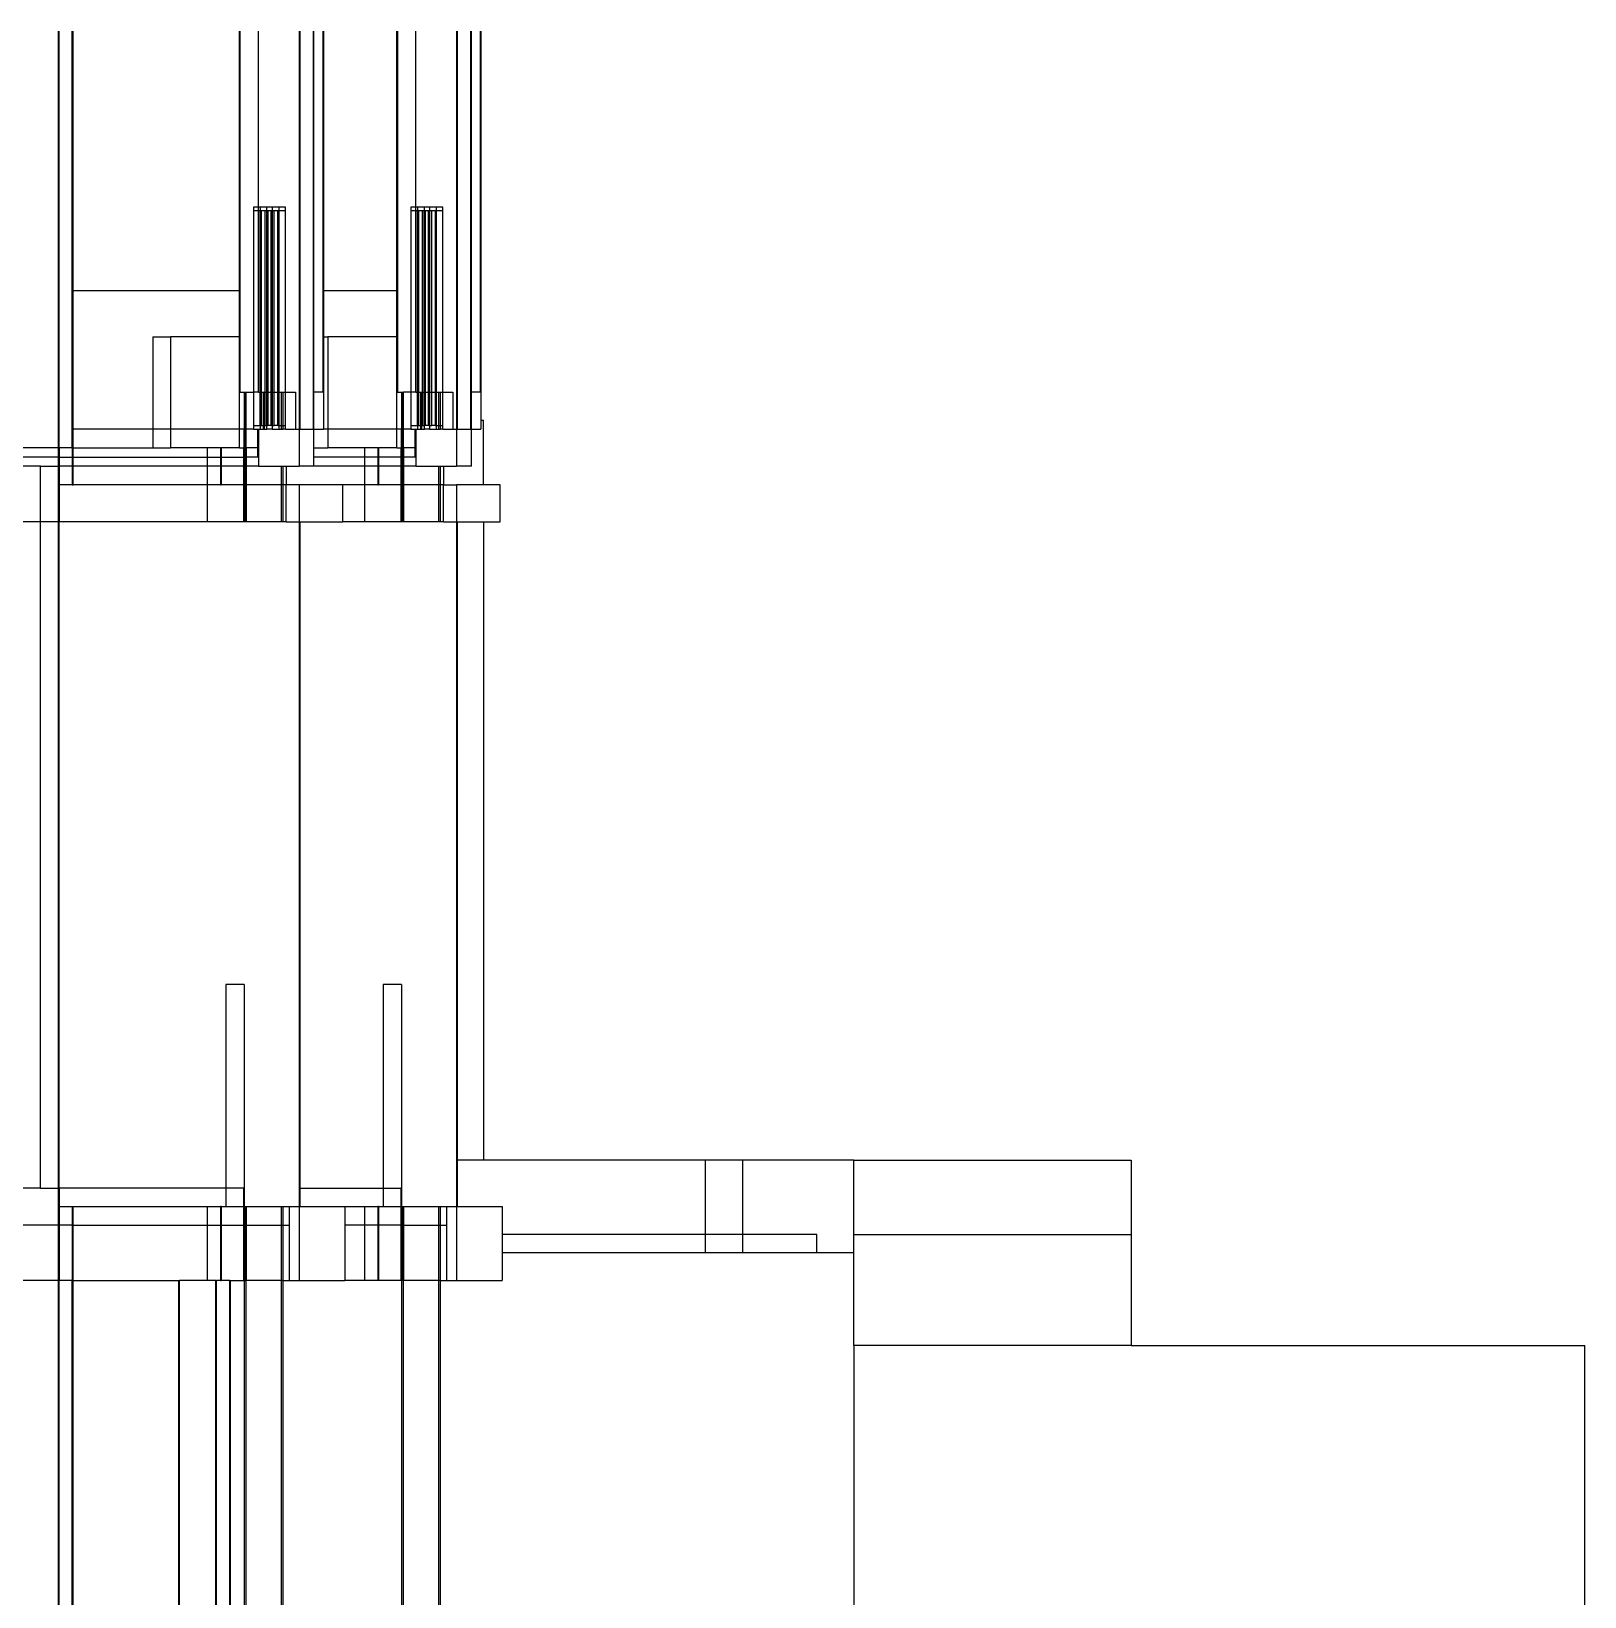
# Model space of a CAD drawing. Extents: x -20.4 to 13.4, y -9.4 to 9.8.
# Drawn here: x 0.1 to 8.49, y 1.37 to 9.83 of the extents above; entities that cross this region are included whole.
import ezdxf

# ---------------------------------------------------------------- set-up
doc = ezdxf.new("R2010")
doc.units = 0
doc.layers.get('0').update_dxf_attribs({"linetype": 'CONTINUOUS'})

msp = doc.modelspace()

# ---------------------------------------------------------------- linework, layer by layer
for p, q in [((0.2431, 7.575), (0.2431, 9.8256)), ((0.2473, 7.575), (0.2473, 9.8256)), ((0.3178, 7.575), (0.3178, 9.8256)), ((0.322, 8.425), (0.322, 9.8256)), ((1.2218, 8.425), (1.2218, 9.8256)), ((1.2239, 9.8256), (1.2239, 8.425)), ((1.3238, 8.875), (1.3238, 9.8256)), ((1.5428, 9.8256), (1.5428, 7.675)), ((1.547, 9.8256), (1.547, 7.675)), ((1.6196, 9.8256), (1.6196, 7.675)), ((1.6238, 7.875), (1.6238, 9.8256)), ((1.6711, 9.8256), (1.6711, 7.875)), ((1.6753, 9.8256), (1.6753, 8.425)), ((2.0722, 8.425), (2.0722, 9.8256)), ((2.0743, 9.8256), (2.0743, 8.425)), ((2.1743, 8.875), (2.1743, 9.8256)), ((2.3933, 9.8256), (2.3933, 7.675)), ((2.3974, 9.8256), (2.3974, 7.675)), ((2.47, 9.8256), (2.47, 7.675)), ((2.4742, 7.875), (2.4742, 9.8256)), ((2.5216, 9.8256), (2.5216, 7.875)), ((2.5257, 9.8256), (2.5257, 7.725)), ((1.3238, 8.875), (1.297, 8.875)), ((1.297, 8.875), (1.297, 7.875)), ((1.2975, 8.855), (1.2975, 7.875)), ((1.3238, 8.855), (1.2975, 8.855)), ((1.3334, 8.875), (1.3238, 8.875)), ((1.3238, 8.855), (1.3238, 8.875)), ((1.3238, 7.875), (1.3238, 8.855)), ((1.3329, 8.855), (1.3238, 8.855)), ((1.3329, 7.875), (1.3329, 8.855)), ((1.3334, 8.855), (1.3329, 8.855)), ((1.3697, 8.875), (1.3334, 8.875)), ((1.3334, 8.875), (1.3334, 8.855)), ((1.3338, 8.855), (1.3334, 8.855)), ((1.3334, 8.855), (1.3334, 7.875)), ((1.3338, 8.855), (1.3338, 7.875)), ((1.3375, 8.855), (1.3338, 8.855)), ((1.3575, 8.855), (1.3375, 8.855)), ((1.3375, 8.855), (1.3375, 7.875)), ((1.3575, 8.855), (1.3575, 7.875)), ((1.3693, 8.855), (1.3575, 8.855)), ((1.3693, 7.875), (1.3693, 8.855)), ((1.3697, 8.855), (1.3693, 8.855)), ((1.397, 8.875), (1.3697, 8.875)), ((1.3697, 8.855), (1.3697, 8.875)), ((1.3729, 8.855), (1.3697, 8.855)), ((1.3697, 7.875), (1.3697, 8.855)), ((1.3729, 7.875), (1.3729, 8.855)), ((1.3738, 8.855), (1.3729, 8.855)), ((1.3738, 8.855), (1.3738, 7.875)), ((1.3929, 8.855), (1.3738, 8.855)), ((1.3929, 7.875), (1.3929, 8.855)), ((1.3938, 8.855), (1.3929, 8.855)), ((1.3938, 8.855), (1.3938, 7.875)), ((1.397, 8.855), (1.3938, 8.855)), ((1.4333, 8.875), (1.397, 8.875)), ((1.397, 8.875), (1.397, 8.855)), ((1.3974, 8.855), (1.397, 8.855)), ((1.397, 8.855), (1.397, 7.875)), ((1.3974, 8.855), (1.3974, 7.875)), ((1.4093, 8.855), (1.3974, 8.855)), ((1.4293, 8.855), (1.4093, 8.855)), ((1.4093, 7.875), (1.4093, 8.855)), ((1.4329, 8.855), (1.4293, 8.855)), ((1.4293, 7.875), (1.4293, 8.855)), ((1.4329, 7.875), (1.4329, 8.855)), ((1.4333, 8.855), (1.4329, 8.855)), ((1.4697, 8.875), (1.4333, 8.875)), ((1.4333, 8.875), (1.4333, 8.855)), ((1.4338, 8.855), (1.4333, 8.855)), ((1.4333, 8.855), (1.4333, 7.875)), ((1.4692, 8.855), (1.4338, 8.855)), ((1.4338, 8.855), (1.4338, 7.875)), ((1.4692, 7.875), (1.4692, 8.855)), ((1.4697, 7.875), (1.4697, 8.875)), ((2.1743, 8.875), (2.1475, 8.875)), ((2.1475, 8.875), (2.1475, 7.875)), ((2.1479, 8.855), (2.1479, 7.875)), ((2.1743, 8.855), (2.1479, 8.855)), ((2.1838, 8.875), (2.1743, 8.875)), ((2.1743, 8.855), (2.1743, 8.875)), ((2.1743, 7.875), (2.1743, 8.855)), ((2.1834, 8.855), (2.1743, 8.855)), ((2.1834, 7.875), (2.1834, 8.855)), ((2.1838, 8.855), (2.1834, 8.855)), ((2.2201, 8.875), (2.1838, 8.875)), ((2.1838, 8.875), (2.1838, 8.855)), ((2.1842, 8.855), (2.1838, 8.855)), ((2.1838, 8.855), (2.1838, 7.875)), ((2.1879, 8.855), (2.1842, 8.855)), ((2.1842, 8.855), (2.1842, 7.875)), ((2.2079, 8.855), (2.1879, 8.855)), ((2.1879, 8.855), (2.1879, 7.875)), ((2.2079, 8.855), (2.2079, 7.875)), ((2.2197, 8.855), (2.2079, 8.855)), ((2.2197, 7.875), (2.2197, 8.855)), ((2.2201, 8.855), (2.2197, 8.855)), ((2.2474, 8.875), (2.2201, 8.875)), ((2.2201, 8.855), (2.2201, 8.875)), ((2.2234, 8.855), (2.2201, 8.855)), ((2.2201, 7.875), (2.2201, 8.855)), ((2.2234, 7.875), (2.2234, 8.855)), ((2.2242, 8.855), (2.2234, 8.855)), ((2.2242, 8.855), (2.2242, 7.875)), ((2.2434, 8.855), (2.2242, 8.855)), ((2.2434, 7.875), (2.2434, 8.855)), ((2.2442, 8.855), (2.2434, 8.855)), ((2.2442, 8.855), (2.2442, 7.875)), ((2.2474, 8.855), (2.2442, 8.855)), ((2.2838, 8.875), (2.2474, 8.875)), ((2.2474, 8.875), (2.2474, 8.855)), ((2.2479, 8.855), (2.2474, 8.855)), ((2.2474, 8.855), (2.2474, 7.875)), ((2.2479, 8.855), (2.2479, 7.875)), ((2.2597, 8.855), (2.2479, 8.855)), ((2.2797, 8.855), (2.2597, 8.855)), ((2.2597, 7.875), (2.2597, 8.855)), ((2.2833, 8.855), (2.2797, 8.855)), ((2.2797, 7.875), (2.2797, 8.855)), ((2.2833, 7.875), (2.2833, 8.855)), ((2.2838, 8.855), (2.2833, 8.855)), ((2.3201, 8.875), (2.2838, 8.875)), ((2.2838, 8.875), (2.2838, 8.855)), ((2.2842, 8.855), (2.2838, 8.855)), ((2.2838, 8.855), (2.2838, 7.875)), ((2.3197, 8.855), (2.2842, 8.855)), ((2.2842, 8.855), (2.2842, 7.875)), ((2.3197, 7.875), (2.3197, 8.855)), ((2.3201, 7.875), (2.3201, 8.875)), ((0.322, 8.425), (1.2218, 8.425)), ((0.322, 7.675), (0.322, 8.425)), ((1.2218, 8.425), (1.2239, 8.425)), ((1.2218, 8.175), (1.2218, 8.425)), ((1.2239, 8.425), (1.2239, 8.175)), ((1.6753, 8.425), (2.0722, 8.425)), ((1.6753, 8.425), (1.6753, 8.175)), ((2.0722, 8.425), (2.0743, 8.425)), ((2.0722, 8.175), (2.0722, 8.425)), ((2.0743, 8.425), (2.0743, 8.175)), ((0.753, 8.175), (0.8485, 8.175)), ((0.753, 8.175), (0.753, 7.675)), ((0.8485, 8.175), (0.8485, 7.675)), ((1.2218, 8.175), (0.8485, 8.175)), ((1.2239, 8.175), (1.2218, 8.175)), ((1.2218, 7.675), (1.2218, 8.175)), ((1.2239, 8.175), (1.2239, 7.875)), ((1.6753, 8.175), (1.6989, 8.175)), ((1.6753, 8.175), (1.6753, 7.675)), ((1.6989, 8.175), (1.6989, 7.675)), ((2.0722, 8.175), (1.6989, 8.175)), ((2.0743, 8.175), (2.0722, 8.175)), ((2.0722, 7.675), (2.0722, 8.175)), ((2.0743, 8.175), (2.0743, 7.875)), ((1.2239, 7.875), (1.2484, 7.875)), ((1.2484, 7.875), (1.2529, 7.875)), ((1.2484, 7.675), (1.2484, 7.875)), ((1.2529, 7.875), (1.2529, 7.675)), ((1.2529, 7.875), (1.2567, 7.875)), ((1.2567, 7.875), (1.297, 7.875)), ((1.2567, 7.675), (1.2567, 7.875)), ((1.297, 7.875), (1.297, 7.675)), ((1.297, 7.875), (1.2975, 7.875)), ((1.2975, 7.875), (1.2975, 7.695)), ((1.3238, 7.875), (1.2975, 7.875)), ((1.3238, 7.875), (1.3329, 7.875)), ((1.3329, 7.695), (1.3329, 7.875)), ((1.3329, 7.875), (1.3334, 7.875)), ((1.3334, 7.875), (1.3334, 7.695)), ((1.3334, 7.875), (1.3338, 7.875)), ((1.3338, 7.875), (1.3338, 7.695)), ((1.3338, 7.875), (1.3375, 7.875)), ((1.3375, 7.875), (1.3375, 7.695)), ((1.3375, 7.875), (1.3484, 7.875)), ((1.3484, 7.875), (1.3484, 7.695)), ((1.3484, 7.875), (1.3567, 7.875)), ((1.3567, 7.695), (1.3567, 7.875)), ((1.3567, 7.875), (1.3575, 7.875)), ((1.3575, 7.875), (1.3575, 7.695)), ((1.3575, 7.875), (1.3693, 7.875)), ((1.3693, 7.695), (1.3693, 7.875)), ((1.3693, 7.875), (1.3697, 7.875)), ((1.3697, 7.695), (1.3697, 7.875)), ((1.3697, 7.875), (1.3729, 7.875)), ((1.3729, 7.695), (1.3729, 7.875)), ((1.3729, 7.875), (1.3738, 7.875)), ((1.3738, 7.875), (1.3738, 7.695)), ((1.3738, 7.875), (1.3929, 7.875)), ((1.3929, 7.695), (1.3929, 7.875)), ((1.3929, 7.875), (1.3938, 7.875)), ((1.3938, 7.875), (1.3938, 7.695)), ((1.3938, 7.875), (1.397, 7.875)), ((1.397, 7.875), (1.397, 7.695)), ((1.397, 7.875), (1.3974, 7.875)), ((1.3974, 7.875), (1.3974, 7.695)), ((1.3974, 7.875), (1.4093, 7.875)), ((1.4093, 7.695), (1.4093, 7.875)), ((1.4093, 7.875), (1.4293, 7.875)), ((1.4293, 7.695), (1.4293, 7.875)), ((1.4293, 7.875), (1.4329, 7.875)), ((1.4329, 7.695), (1.4329, 7.875)), ((1.4329, 7.875), (1.4333, 7.875)), ((1.4333, 7.875), (1.4333, 7.695)), ((1.4333, 7.875), (1.4338, 7.875)), ((1.4338, 7.875), (1.4338, 7.695)), ((1.4338, 7.875), (1.4484, 7.875)), ((1.4484, 7.695), (1.4484, 7.875)), ((1.4484, 7.875), (1.4567, 7.875)), ((1.4567, 7.695), (1.4567, 7.875)), ((1.4567, 7.875), (1.4692, 7.875)), ((1.4692, 7.695), (1.4692, 7.875)), ((1.4692, 7.875), (1.4697, 7.875)), ((1.4697, 7.675), (1.4697, 7.875)), ((1.4697, 7.875), (1.5238, 7.875)), ((1.5238, 7.875), (1.5238, 7.675)), ((1.6711, 7.875), (1.6238, 7.875)), ((1.6238, 7.675), (1.6238, 7.875)), ((2.0743, 7.875), (2.0988, 7.875)), ((2.0988, 7.875), (2.1033, 7.875)), ((2.0988, 7.675), (2.0988, 7.875)), ((2.1033, 7.875), (2.1033, 7.675)), ((2.1033, 7.875), (2.1071, 7.875)), ((2.1475, 7.875), (2.1071, 7.875)), ((2.1071, 7.675), (2.1071, 7.875)), ((2.1475, 7.875), (2.1475, 7.675)), ((2.1479, 7.875), (2.1475, 7.875)), ((2.1479, 7.875), (2.1479, 7.695)), ((2.1743, 7.875), (2.1479, 7.875)), ((2.1743, 7.875), (2.1834, 7.875)), ((2.1834, 7.695), (2.1834, 7.875)), ((2.1834, 7.875), (2.1838, 7.875)), ((2.1838, 7.875), (2.1838, 7.695)), ((2.1838, 7.875), (2.1842, 7.875)), ((2.1842, 7.875), (2.1842, 7.695)), ((2.1842, 7.875), (2.1879, 7.875)), ((2.1879, 7.875), (2.1879, 7.695)), ((2.1879, 7.875), (2.1988, 7.875)), ((2.1988, 7.875), (2.1988, 7.695)), ((2.1988, 7.875), (2.2071, 7.875)), ((2.2071, 7.695), (2.2071, 7.875)), ((2.2071, 7.875), (2.2079, 7.875)), ((2.2079, 7.875), (2.2079, 7.695)), ((2.2079, 7.875), (2.2197, 7.875)), ((2.2197, 7.695), (2.2197, 7.875)), ((2.2197, 7.875), (2.2201, 7.875)), ((2.2201, 7.695), (2.2201, 7.875)), ((2.2201, 7.875), (2.2234, 7.875)), ((2.2234, 7.695), (2.2234, 7.875)), ((2.2234, 7.875), (2.2242, 7.875)), ((2.2242, 7.875), (2.2242, 7.695)), ((2.2242, 7.875), (2.2434, 7.875)), ((2.2434, 7.695), (2.2434, 7.875)), ((2.2434, 7.875), (2.2442, 7.875)), ((2.2442, 7.875), (2.2442, 7.695)), ((2.2442, 7.875), (2.2474, 7.875)), ((2.2474, 7.875), (2.2474, 7.695)), ((2.2474, 7.875), (2.2479, 7.875)), ((2.2479, 7.875), (2.2479, 7.695)), ((2.2479, 7.875), (2.2597, 7.875)), ((2.2597, 7.695), (2.2597, 7.875)), ((2.2597, 7.875), (2.2797, 7.875)), ((2.2797, 7.695), (2.2797, 7.875)), ((2.2797, 7.875), (2.2833, 7.875)), ((2.2833, 7.695), (2.2833, 7.875)), ((2.2833, 7.875), (2.2838, 7.875)), ((2.2838, 7.875), (2.2838, 7.695)), ((2.2838, 7.875), (2.2842, 7.875)), ((2.2842, 7.875), (2.2842, 7.695)), ((2.2842, 7.875), (2.2988, 7.875)), ((2.2988, 7.695), (2.2988, 7.875)), ((2.2988, 7.875), (2.3071, 7.875)), ((2.3071, 7.695), (2.3071, 7.875)), ((2.3071, 7.875), (2.3197, 7.875)), ((2.3197, 7.695), (2.3197, 7.875)), ((2.3197, 7.875), (2.3201, 7.875)), ((2.3201, 7.675), (2.3201, 7.875)), ((2.3201, 7.875), (2.3742, 7.875)), ((2.3742, 7.875), (2.3742, 7.675)), ((2.5216, 7.875), (2.4742, 7.875)), ((2.4742, 7.675), (2.4742, 7.875)), ((2.5257, 7.725), (2.5402, 7.725)), ((2.5257, 7.725), (2.5257, 7.675)), ((2.5402, 7.375), (2.5402, 7.725)), ((0.753, 7.675), (0.322, 7.675)), ((0.322, 7.575), (0.322, 7.675)), ((0.753, 7.675), (0.753, 7.575)), ((0.8485, 7.675), (0.753, 7.675)), ((0.8485, 7.675), (0.8485, 7.575)), ((1.2218, 7.675), (0.8485, 7.675)), ((1.2218, 7.575), (1.2218, 7.675)), ((1.2471, 7.675), (1.2218, 7.675)), ((1.2471, 7.675), (1.2484, 7.675)), ((1.2471, 7.575), (1.2471, 7.675)), ((1.2484, 7.675), (1.2529, 7.675)), ((1.2484, 7.575), (1.2484, 7.675)), ((1.2529, 7.675), (1.2529, 7.575)), ((1.2529, 7.675), (1.2567, 7.675)), ((1.297, 7.675), (1.2567, 7.675)), ((1.2567, 7.575), (1.2567, 7.675)), ((1.297, 7.675), (1.3197, 7.675)), ((1.2975, 7.695), (1.3329, 7.695)), ((1.3197, 7.575), (1.3197, 7.675)), ((1.3197, 7.675), (1.3238, 7.675)), ((1.3238, 7.675), (1.3238, 7.575)), ((1.3238, 7.675), (1.3334, 7.675)), ((1.3334, 7.695), (1.3329, 7.695)), ((1.3334, 7.695), (1.3334, 7.675)), ((1.3338, 7.695), (1.3334, 7.695)), ((1.3334, 7.675), (1.3484, 7.675)), ((1.3338, 7.695), (1.3375, 7.695)), ((1.3375, 7.695), (1.3484, 7.695)), ((1.3484, 7.695), (1.3484, 7.675)), ((1.3484, 7.695), (1.3567, 7.695)), ((1.3484, 7.675), (1.3567, 7.675)), ((1.3567, 7.675), (1.3567, 7.695)), ((1.3575, 7.695), (1.3567, 7.695)), ((1.3567, 7.675), (1.3697, 7.675)), ((1.3575, 7.695), (1.3693, 7.695)), ((1.3693, 7.695), (1.3697, 7.695)), ((1.3697, 7.675), (1.3697, 7.695)), ((1.3697, 7.695), (1.3729, 7.695)), ((1.397, 7.675), (1.3697, 7.675)), ((1.3738, 7.695), (1.3729, 7.695)), ((1.3929, 7.695), (1.3738, 7.695)), ((1.3938, 7.695), (1.3929, 7.695)), ((1.3938, 7.695), (1.397, 7.695)), ((1.397, 7.695), (1.397, 7.675)), ((1.397, 7.695), (1.3974, 7.695)), ((1.397, 7.675), (1.4333, 7.675)), ((1.3974, 7.695), (1.4093, 7.695)), ((1.4293, 7.695), (1.4093, 7.695)), ((1.4293, 7.695), (1.4329, 7.695)), ((1.4333, 7.695), (1.4329, 7.695)), ((1.4333, 7.695), (1.4333, 7.675)), ((1.4338, 7.695), (1.4333, 7.695)), ((1.4333, 7.675), (1.4484, 7.675)), ((1.4338, 7.695), (1.4484, 7.695)), ((1.4484, 7.675), (1.4484, 7.695)), ((1.4484, 7.695), (1.4567, 7.695)), ((1.4484, 7.675), (1.4567, 7.675)), ((1.4567, 7.675), (1.4567, 7.695)), ((1.4567, 7.695), (1.4692, 7.695)), ((1.4697, 7.675), (1.4567, 7.675)), ((1.4697, 7.675), (1.5238, 7.675)), ((1.5238, 7.675), (1.5428, 7.675)), ((1.5428, 7.675), (1.5428, 7.475)), ((1.5428, 7.675), (1.547, 7.675)), ((1.547, 7.675), (1.6196, 7.675)), ((1.6238, 7.675), (1.6753, 7.675)), ((1.6238, 7.575), (1.6238, 7.675)), ((1.6989, 7.675), (1.6753, 7.675)), ((1.6989, 7.675), (1.6989, 7.575)), ((2.0722, 7.675), (1.6989, 7.675)), ((2.0722, 7.575), (2.0722, 7.675)), ((2.0975, 7.675), (2.0722, 7.675)), ((2.0975, 7.675), (2.0988, 7.675)), ((2.0975, 7.575), (2.0975, 7.675)), ((2.0988, 7.675), (2.1033, 7.675)), ((2.0988, 7.575), (2.0988, 7.675)), ((2.1033, 7.675), (2.1033, 7.575)), ((2.1071, 7.675), (2.1033, 7.675)), ((2.1475, 7.675), (2.1071, 7.675)), ((2.1071, 7.575), (2.1071, 7.675)), ((2.1475, 7.675), (2.1701, 7.675)), ((2.1479, 7.695), (2.1834, 7.695)), ((2.1701, 7.575), (2.1701, 7.675)), ((2.1701, 7.675), (2.1743, 7.675)), ((2.1743, 7.675), (2.1743, 7.575)), ((2.1743, 7.675), (2.1838, 7.675)), ((2.1838, 7.695), (2.1834, 7.695)), ((2.1838, 7.695), (2.1838, 7.675)), ((2.1842, 7.695), (2.1838, 7.695)), ((2.1838, 7.675), (2.1988, 7.675)), ((2.1842, 7.695), (2.1879, 7.695)), ((2.1879, 7.695), (2.1988, 7.695)), ((2.1988, 7.695), (2.1988, 7.675)), ((2.1988, 7.695), (2.2071, 7.695)), ((2.1988, 7.675), (2.2071, 7.675)), ((2.2071, 7.675), (2.2071, 7.695)), ((2.2079, 7.695), (2.2071, 7.695)), ((2.2071, 7.675), (2.2201, 7.675)), ((2.2079, 7.695), (2.2197, 7.695)), ((2.2197, 7.695), (2.2201, 7.695)), ((2.2201, 7.675), (2.2201, 7.695)), ((2.2201, 7.695), (2.2234, 7.695)), ((2.2474, 7.675), (2.2201, 7.675)), ((2.2242, 7.695), (2.2234, 7.695)), ((2.2434, 7.695), (2.2242, 7.695)), ((2.2442, 7.695), (2.2434, 7.695)), ((2.2442, 7.695), (2.2474, 7.695)), ((2.2474, 7.695), (2.2474, 7.675)), ((2.2474, 7.695), (2.2479, 7.695)), ((2.2474, 7.675), (2.2838, 7.675)), ((2.2479, 7.695), (2.2597, 7.695)), ((2.2797, 7.695), (2.2597, 7.695)), ((2.2797, 7.695), (2.2833, 7.695)), ((2.2838, 7.695), (2.2833, 7.695)), ((2.2838, 7.695), (2.2838, 7.675)), ((2.2842, 7.695), (2.2838, 7.695)), ((2.2838, 7.675), (2.2988, 7.675)), ((2.2842, 7.695), (2.2988, 7.695)), ((2.2988, 7.675), (2.2988, 7.695)), ((2.2988, 7.695), (2.3071, 7.695)), ((2.2988, 7.675), (2.3071, 7.675)), ((2.3071, 7.675), (2.3071, 7.695)), ((2.3071, 7.695), (2.3197, 7.695)), ((2.3201, 7.675), (2.3071, 7.675)), ((2.3201, 7.675), (2.3742, 7.675)), ((2.3742, 7.675), (2.3933, 7.675)), ((2.3933, 7.675), (2.3933, 7.475)), ((2.3933, 7.675), (2.3974, 7.675)), ((2.3974, 7.675), (2.47, 7.675)), ((2.4742, 7.675), (2.5257, 7.675)), ((2.4742, 7.475), (2.4742, 7.675)), ((0.2431, 7.575), (0.0473, 7.575)), ((0.2473, 7.575), (0.2431, 7.575)), ((0.2431, 7.525), (0.2431, 7.575)), ((0.3178, 7.575), (0.2473, 7.575)), ((0.2473, 7.575), (0.2473, 7.525)), ((0.3178, 7.575), (0.3178, 7.525)), ((0.322, 7.575), (0.3178, 7.575)), ((0.322, 7.525), (0.322, 7.575)), ((0.322, 7.575), (0.753, 7.575)), ((0.753, 7.575), (0.8485, 7.575)), ((1.0471, 7.575), (0.8485, 7.575)), ((1.1177, 7.575), (1.0471, 7.575)), ((1.0471, 7.575), (1.0471, 7.525)), ((1.1177, 7.575), (1.1177, 7.525)), ((1.1177, 7.575), (1.1218, 7.575)), ((1.1218, 7.575), (1.1218, 7.525)), ((1.2218, 7.575), (1.1218, 7.575)), ((1.2218, 7.575), (1.2429, 7.575)), ((1.2429, 7.575), (1.2471, 7.575)), ((1.2429, 7.575), (1.2429, 7.525)), ((1.2471, 7.525), (1.2471, 7.575)), ((1.2471, 7.575), (1.2484, 7.575)), ((1.2484, 7.575), (1.2525, 7.575)), ((1.2484, 7.525), (1.2484, 7.575)), ((1.2529, 7.575), (1.2525, 7.575)), ((1.2525, 7.575), (1.2525, 7.525)), ((1.2529, 7.575), (1.2567, 7.575)), ((1.2567, 7.575), (1.2567, 7.525)), ((1.3197, 7.575), (1.2567, 7.575)), ((1.3197, 7.525), (1.3197, 7.575)), ((1.3238, 7.575), (1.3197, 7.575)), ((1.3238, 7.575), (1.3238, 7.475)), ((1.6238, 7.575), (1.6989, 7.575)), ((1.6238, 7.525), (1.6238, 7.575)), ((1.8975, 7.575), (1.6989, 7.575)), ((1.9681, 7.575), (1.8975, 7.575)), ((1.8975, 7.575), (1.8975, 7.525)), ((1.9681, 7.575), (1.9722, 7.575)), ((1.9681, 7.575), (1.9681, 7.525)), ((1.9722, 7.575), (1.9722, 7.525)), ((2.0722, 7.575), (1.9722, 7.575)), ((2.0722, 7.575), (2.0933, 7.575)), ((2.0933, 7.575), (2.0975, 7.575)), ((2.0933, 7.575), (2.0933, 7.525)), ((2.0975, 7.525), (2.0975, 7.575)), ((2.0975, 7.575), (2.0988, 7.575)), ((2.0988, 7.575), (2.103, 7.575)), ((2.0988, 7.525), (2.0988, 7.575)), ((2.1033, 7.575), (2.103, 7.575)), ((2.103, 7.575), (2.103, 7.525)), ((2.1033, 7.575), (2.1071, 7.575)), ((2.1071, 7.575), (2.1071, 7.525)), ((2.1701, 7.575), (2.1071, 7.575)), ((2.1701, 7.525), (2.1701, 7.575)), ((2.1743, 7.575), (2.1701, 7.575)), ((2.1743, 7.575), (2.1743, 7.475)), ((0.2431, 7.525), (0.0473, 7.525)), ((0.1452, 7.475), (0.0473, 7.475)), ((0.1452, 7.175), (0.1452, 7.475)), ((0.1452, 7.475), (0.2431, 7.475)), ((0.2473, 7.525), (0.2431, 7.525)), ((0.2431, 7.475), (0.2431, 7.525)), ((0.2431, 7.175), (0.2431, 7.475)), ((0.2473, 7.475), (0.2431, 7.475)), ((0.2473, 7.525), (0.3178, 7.525)), ((0.2473, 7.525), (0.2473, 7.475)), ((0.2473, 7.475), (0.2473, 7.375)), ((0.3178, 7.475), (0.2473, 7.475)), ((0.3178, 7.525), (0.3178, 7.475)), ((0.3178, 7.525), (0.322, 7.525)), ((0.3178, 7.475), (0.3178, 7.375)), ((0.322, 7.475), (0.3178, 7.475)), ((0.322, 7.475), (0.322, 7.525)), ((0.322, 7.525), (1.0471, 7.525)), ((0.322, 7.375), (0.322, 7.475)), ((1.0471, 7.475), (0.322, 7.475)), ((1.0471, 7.525), (1.0471, 7.475)), ((1.0471, 7.525), (1.1177, 7.525)), ((1.0471, 7.475), (1.0471, 7.375)), ((1.1177, 7.475), (1.0471, 7.475)), ((1.1177, 7.525), (1.1177, 7.475)), ((1.1177, 7.525), (1.1218, 7.525)), ((1.1177, 7.475), (1.1177, 7.375)), ((1.1218, 7.475), (1.1177, 7.475)), ((1.1218, 7.525), (1.1218, 7.475)), ((1.1218, 7.525), (1.2429, 7.525)), ((1.1218, 7.475), (1.1218, 7.375)), ((1.2429, 7.475), (1.1218, 7.475)), ((1.2429, 7.525), (1.2429, 7.475)), ((1.2429, 7.525), (1.2471, 7.525)), ((1.2429, 7.475), (1.2429, 7.375)), ((1.2484, 7.475), (1.2429, 7.475)), ((1.2484, 7.525), (1.2471, 7.525)), ((1.2484, 7.475), (1.2484, 7.525)), ((1.2525, 7.525), (1.2484, 7.525)), ((1.2484, 7.375), (1.2484, 7.475)), ((1.2525, 7.475), (1.2484, 7.475)), ((1.2567, 7.525), (1.2525, 7.525)), ((1.2525, 7.525), (1.2525, 7.475)), ((1.2525, 7.475), (1.2525, 7.375)), ((1.2567, 7.475), (1.2525, 7.475)), ((1.3197, 7.525), (1.2567, 7.525)), ((1.2567, 7.525), (1.2567, 7.475)), ((1.2567, 7.475), (1.2567, 7.375)), ((1.3238, 7.475), (1.2567, 7.475)), ((1.3238, 7.475), (1.4484, 7.475)), ((1.4484, 7.375), (1.4484, 7.475)), ((1.4484, 7.475), (1.4567, 7.475)), ((1.4567, 7.375), (1.4567, 7.475)), ((1.4567, 7.475), (1.4733, 7.475)), ((1.4733, 7.475), (1.4733, 7.375)), ((1.4733, 7.475), (1.5428, 7.475)), ((1.6238, 7.475), (1.5428, 7.475)), ((1.8975, 7.525), (1.6238, 7.525)), ((1.6238, 7.475), (1.6238, 7.525)), ((1.8975, 7.475), (1.6238, 7.475)), ((1.9681, 7.525), (1.8975, 7.525)), ((1.8975, 7.525), (1.8975, 7.475)), ((1.8975, 7.475), (1.8975, 7.375)), ((1.9681, 7.475), (1.8975, 7.475)), ((1.9681, 7.525), (1.9681, 7.475)), ((1.9722, 7.525), (1.9681, 7.525)), ((1.9681, 7.475), (1.9681, 7.375)), ((1.9722, 7.475), (1.9681, 7.475)), ((1.9722, 7.525), (1.9722, 7.475)), ((2.0933, 7.525), (1.9722, 7.525)), ((1.9722, 7.475), (1.9722, 7.375)), ((2.0933, 7.475), (1.9722, 7.475)), ((2.0933, 7.525), (2.0933, 7.475)), ((2.0975, 7.525), (2.0933, 7.525)), ((2.0933, 7.475), (2.0933, 7.375)), ((2.0988, 7.475), (2.0933, 7.475)), ((2.0988, 7.525), (2.0975, 7.525)), ((2.103, 7.525), (2.0988, 7.525)), ((2.0988, 7.475), (2.0988, 7.525)), ((2.0988, 7.375), (2.0988, 7.475)), ((2.103, 7.475), (2.0988, 7.475)), ((2.103, 7.525), (2.103, 7.475)), ((2.1071, 7.525), (2.103, 7.525)), ((2.103, 7.475), (2.103, 7.375)), ((2.1071, 7.475), (2.103, 7.475)), ((2.1071, 7.525), (2.1071, 7.475)), ((2.1701, 7.525), (2.1071, 7.525)), ((2.1071, 7.475), (2.1071, 7.375)), ((2.1743, 7.475), (2.1071, 7.475)), ((2.1743, 7.475), (2.2988, 7.475)), ((2.2988, 7.375), (2.2988, 7.475)), ((2.2988, 7.475), (2.3071, 7.475)), ((2.3071, 7.375), (2.3071, 7.475)), ((2.3071, 7.475), (2.3237, 7.475)), ((2.3237, 7.475), (2.3237, 7.375)), ((2.3237, 7.475), (2.3933, 7.475)), ((2.4742, 7.475), (2.3933, 7.475)), ((0.2473, 7.375), (0.2473, 7.175)), ((0.3178, 7.375), (0.2473, 7.375)), ((0.3178, 7.375), (0.322, 7.375)), ((1.0471, 7.375), (0.322, 7.375)), ((1.0471, 7.375), (1.0471, 7.175)), ((1.1177, 7.375), (1.0471, 7.375)), ((1.1177, 7.375), (1.1218, 7.375)), ((1.2429, 7.375), (1.1218, 7.375)), ((1.2471, 7.375), (1.2429, 7.375)), ((1.2429, 7.375), (1.2429, 7.175)), ((1.2471, 7.175), (1.2471, 7.375)), ((1.2484, 7.375), (1.2471, 7.375)), ((1.2484, 7.175), (1.2484, 7.375)), ((1.2525, 7.375), (1.2484, 7.375)), ((1.2525, 7.375), (1.2525, 7.175)), ((1.2567, 7.375), (1.2525, 7.375)), ((1.2567, 7.375), (1.2567, 7.175)), ((1.4484, 7.375), (1.2567, 7.375)), ((1.4484, 7.175), (1.4484, 7.375)), ((1.4567, 7.375), (1.4484, 7.375)), ((1.4733, 7.375), (1.4567, 7.375)), ((1.4567, 7.175), (1.4567, 7.375)), ((1.4733, 7.175), (1.4733, 7.375)), ((1.5428, 7.375), (1.4733, 7.375)), ((1.7794, 7.375), (1.5428, 7.375)), ((1.5428, 7.375), (1.5428, 7.175)), ((1.7794, 7.175), (1.7794, 7.375)), ((1.8975, 7.375), (1.7794, 7.375)), ((1.8975, 7.375), (1.8975, 7.175)), ((1.9681, 7.375), (1.8975, 7.375)), ((1.9681, 7.375), (1.9722, 7.375)), ((2.0933, 7.375), (1.9722, 7.375)), ((2.0975, 7.375), (2.0933, 7.375)), ((2.0933, 7.375), (2.0933, 7.175)), ((2.0975, 7.175), (2.0975, 7.375)), ((2.0988, 7.375), (2.0975, 7.375)), ((2.0988, 7.175), (2.0988, 7.375)), ((2.103, 7.375), (2.0988, 7.375)), ((2.103, 7.375), (2.103, 7.175)), ((2.1071, 7.375), (2.103, 7.375)), ((2.1071, 7.375), (2.1071, 7.175)), ((2.2988, 7.375), (2.1071, 7.375)), ((2.2988, 7.175), (2.2988, 7.375)), ((2.3071, 7.375), (2.2988, 7.375)), ((2.3237, 7.375), (2.3071, 7.375)), ((2.3071, 7.175), (2.3071, 7.375)), ((2.3237, 7.175), (2.3237, 7.375)), ((2.3237, 7.375), (2.3933, 7.375)), ((2.5402, 7.375), (2.3933, 7.375)), ((2.3933, 7.375), (2.3933, 7.175)), ((2.6298, 7.375), (2.5402, 7.375)), ((2.6298, 7.175), (2.6298, 7.375)), ((0.1452, 7.175), (0.0473, 7.175)), ((0.1452, 3.575), (0.1452, 7.175)), ((0.2431, 7.175), (0.1452, 7.175)), ((0.2473, 7.175), (0.2431, 7.175)), ((0.2431, 3.575), (0.2431, 7.175)), ((1.0471, 7.175), (0.2473, 7.175)), ((0.2473, 3.575), (0.2473, 7.175)), ((1.2429, 7.175), (1.0471, 7.175)), ((1.2471, 7.175), (1.2429, 7.175)), ((1.2484, 7.175), (1.2471, 7.175)), ((1.2525, 7.175), (1.2484, 7.175)), ((1.2567, 7.175), (1.2525, 7.175)), ((1.4484, 7.175), (1.2567, 7.175)), ((1.4567, 7.175), (1.4484, 7.175)), ((1.4733, 7.175), (1.4567, 7.175)), ((1.4733, 7.175), (1.5428, 7.175)), ((1.5428, 7.175), (1.5428, 3.475)), ((1.5428, 7.175), (1.547, 7.175)), ((1.547, 7.175), (1.7794, 7.175)), ((1.547, 7.175), (1.547, 3.575)), ((1.8975, 7.175), (1.7794, 7.175)), ((2.0933, 7.175), (1.8975, 7.175)), ((2.0975, 7.175), (2.0933, 7.175)), ((2.0988, 7.175), (2.0975, 7.175)), ((2.103, 7.175), (2.0988, 7.175)), ((2.1071, 7.175), (2.103, 7.175)), ((2.2988, 7.175), (2.1071, 7.175)), ((2.3071, 7.175), (2.2988, 7.175)), ((2.3237, 7.175), (2.3071, 7.175)), ((2.3237, 7.175), (2.3933, 7.175)), ((2.3933, 7.175), (2.3933, 3.475)), ((2.3933, 7.175), (2.3974, 7.175)), ((2.3974, 7.175), (2.5402, 7.175)), ((2.3974, 7.175), (2.3974, 3.725)), ((2.5402, 7.175), (2.6298, 7.175)), ((2.5402, 7.175), (2.5402, 3.725)), ((1.2471, 4.675), (1.1471, 4.675)), ((1.1471, 4.675), (1.1471, 3.575)), ((1.2471, 4.675), (1.2471, 3.575)), ((2.0975, 4.675), (1.9975, 4.675)), ((1.9975, 4.675), (1.9975, 3.575)), ((2.0975, 4.675), (2.0975, 3.575)), ((2.3974, 3.725), (2.3974, 3.475)), ((2.5402, 3.725), (2.3974, 3.725)), ((3.7402, 3.725), (2.5402, 3.725)), ((3.9402, 3.725), (3.7402, 3.725)), ((3.7402, 3.325), (3.7402, 3.725)), ((4.5402, 3.725), (3.9402, 3.725)), ((3.9402, 3.325), (3.9402, 3.725)), ((4.5402, 3.325), (4.5402, 3.725)), ((4.5402, 3.725), (6.0402, 3.725)), ((6.0402, 3.725), (6.0402, 3.325)), ((0.1452, 3.575), (0.0473, 3.575)), ((0.1452, 3.575), (0.2431, 3.575)), ((0.2431, 3.375), (0.2431, 3.575)), ((0.2431, 3.575), (0.2473, 3.575)), ((1.1471, 3.575), (0.2473, 3.575)), ((0.2473, 3.575), (0.2473, 3.475)), ((1.1471, 3.575), (1.1471, 3.475)), ((1.2429, 3.575), (1.1471, 3.575)), ((1.2471, 3.575), (1.2429, 3.575)), ((1.2429, 3.575), (1.2429, 3.475)), ((1.2471, 3.575), (1.2471, 3.475)), ((1.547, 3.575), (1.9975, 3.575)), ((1.547, 3.575), (1.547, 3.475)), ((1.9975, 3.575), (2.0933, 3.575)), ((1.9975, 3.575), (1.9975, 3.475)), ((2.0975, 3.575), (2.0933, 3.575)), ((2.0933, 3.575), (2.0933, 3.475)), ((2.0975, 3.575), (2.0975, 3.475)), ((0.2473, 3.475), (0.3178, 3.475)), ((0.2473, 3.475), (0.2473, 3.375)), ((0.3178, 3.475), (0.322, 3.475)), ((0.3178, 3.475), (0.3178, 3.375)), ((0.322, 3.475), (1.0471, 3.475)), ((0.322, 3.375), (0.322, 3.475)), ((1.0471, 3.475), (1.0471, 3.375)), ((1.0471, 3.475), (1.1177, 3.475)), ((1.1177, 3.475), (1.1177, 3.375)), ((1.1218, 3.475), (1.1177, 3.475)), ((1.1218, 3.475), (1.1218, 3.375)), ((1.1218, 3.475), (1.1471, 3.475)), ((1.1471, 3.475), (1.2429, 3.475)), ((1.2429, 3.475), (1.2429, 3.375)), ((1.2429, 3.475), (1.2471, 3.475)), ((1.2471, 3.475), (1.2484, 3.475)), ((1.2484, 3.475), (1.2525, 3.475)), ((1.2484, 3.375), (1.2484, 3.475)), ((1.2525, 3.475), (1.2525, 3.375)), ((1.2525, 3.475), (1.2567, 3.475)), ((1.2567, 3.475), (1.2567, 3.375)), ((1.2567, 3.475), (1.4484, 3.475)), ((1.4484, 3.375), (1.4484, 3.475)), ((1.4484, 3.475), (1.4567, 3.475)), ((1.4567, 3.475), (1.4899, 3.475)), ((1.4567, 3.375), (1.4567, 3.475)), ((1.4899, 3.475), (1.4899, 3.375)), ((1.4899, 3.475), (1.5428, 3.475)), ((1.5428, 3.475), (1.5428, 3.075)), ((1.5428, 3.475), (1.547, 3.475)), ((1.547, 3.475), (1.7898, 3.475)), ((1.7898, 3.475), (1.8975, 3.475)), ((1.7898, 3.475), (1.7898, 3.375)), ((1.8975, 3.475), (1.9681, 3.475)), ((1.8975, 3.475), (1.8975, 3.375)), ((1.9681, 3.475), (1.9681, 3.375)), ((1.9722, 3.475), (1.9681, 3.475)), ((1.9722, 3.475), (1.9722, 3.375)), ((1.9722, 3.475), (1.9975, 3.475)), ((1.9975, 3.475), (2.0933, 3.475)), ((2.0933, 3.475), (2.0933, 3.375)), ((2.0933, 3.475), (2.0975, 3.475)), ((2.0975, 3.475), (2.0988, 3.475)), ((2.0988, 3.475), (2.103, 3.475)), ((2.0988, 3.375), (2.0988, 3.475)), ((2.103, 3.475), (2.103, 3.375)), ((2.103, 3.475), (2.1071, 3.475)), ((2.1071, 3.475), (2.1071, 3.375)), ((2.1071, 3.475), (2.2988, 3.475)), ((2.2988, 3.375), (2.2988, 3.475)), ((2.2988, 3.475), (2.3071, 3.475)), ((2.3071, 3.475), (2.3403, 3.475)), ((2.3071, 3.375), (2.3071, 3.475)), ((2.3403, 3.475), (2.3403, 3.375)), ((2.3403, 3.475), (2.3933, 3.475)), ((2.3933, 3.475), (2.3933, 3.075)), ((2.3933, 3.475), (2.3974, 3.475)), ((2.3974, 3.475), (2.6402, 3.475)), ((2.6402, 3.475), (2.6402, 3.325)), ((0.2431, 3.375), (0.0473, 3.375)), ((0.2431, 3.075), (0.2431, 3.375)), ((0.2473, 3.375), (0.2431, 3.375)), ((0.2473, 3.375), (0.2473, 3.075)), ((0.3178, 3.375), (0.2473, 3.375)), ((0.3178, 3.375), (0.3178, 3.075)), ((0.322, 3.375), (0.3178, 3.375)), ((0.322, 3.375), (1.0471, 3.375)), ((0.322, 3.075), (0.322, 3.375)), ((1.0471, 3.375), (1.0471, 3.075)), ((1.0471, 3.375), (1.1177, 3.375)), ((1.1177, 3.375), (1.1177, 3.075)), ((1.1177, 3.375), (1.1218, 3.375)), ((1.1218, 3.375), (1.1218, 3.075)), ((1.1218, 3.375), (1.2429, 3.375)), ((1.2429, 3.375), (1.2429, 3.075)), ((1.2429, 3.375), (1.2484, 3.375)), ((1.2484, 3.375), (1.2525, 3.375)), ((1.2484, 3.075), (1.2484, 3.375)), ((1.2525, 3.375), (1.2525, 3.075)), ((1.2525, 3.375), (1.2567, 3.375)), ((1.2567, 3.375), (1.2567, 3.075)), ((1.2567, 3.375), (1.4484, 3.375)), ((1.4484, 3.375), (1.4567, 3.375)), ((1.4484, 3.075), (1.4484, 3.375)), ((1.4567, 3.375), (1.4899, 3.375)), ((1.4567, 3.075), (1.4567, 3.375)), ((1.4899, 3.375), (1.4899, 3.075)), ((1.8975, 3.375), (1.7898, 3.375)), ((1.7898, 3.375), (1.7898, 3.075)), ((1.8975, 3.375), (1.8975, 3.075)), ((1.9681, 3.375), (1.8975, 3.375)), ((1.9681, 3.375), (1.9681, 3.075)), ((1.9722, 3.375), (1.9681, 3.375)), ((1.9722, 3.375), (1.9722, 3.075)), ((2.0933, 3.375), (1.9722, 3.375)), ((2.0933, 3.375), (2.0933, 3.075)), ((2.0933, 3.375), (2.0988, 3.375)), ((2.0988, 3.375), (2.103, 3.375)), ((2.0988, 3.075), (2.0988, 3.375)), ((2.103, 3.375), (2.103, 3.075)), ((2.103, 3.375), (2.1071, 3.375)), ((2.1071, 3.375), (2.1071, 3.075)), ((2.1071, 3.375), (2.2988, 3.375)), ((2.2988, 3.375), (2.3071, 3.375)), ((2.2988, 3.075), (2.2988, 3.375)), ((2.3071, 3.375), (2.3403, 3.375)), ((2.3071, 3.075), (2.3071, 3.375)), ((2.3403, 3.375), (2.3403, 3.075)), ((2.6402, 3.325), (2.6402, 3.225)), ((3.7402, 3.325), (2.6402, 3.325)), ((3.7402, 3.225), (3.7402, 3.325)), ((3.9402, 3.325), (3.7402, 3.325)), ((4.3402, 3.325), (3.9402, 3.325)), ((3.9402, 3.225), (3.9402, 3.325)), ((4.3402, 3.225), (4.3402, 3.325)), ((4.5402, 3.325), (6.0402, 3.325)), ((4.5402, 3.225), (4.5402, 3.325)), ((6.0402, 3.325), (6.0402, 2.725)), ((2.6402, 3.225), (2.6402, 3.075)), ((3.7402, 3.225), (2.6402, 3.225)), ((3.9402, 3.225), (3.7402, 3.225)), ((4.3402, 3.225), (3.9402, 3.225)), ((4.5402, 3.225), (4.3402, 3.225)), ((4.5402, 2.725), (4.5402, 3.225)), ((0.2431, 3.075), (0.0473, 3.075)), ((0.2431, -1.225), (0.2431, 3.075)), ((0.2473, 3.075), (0.2431, 3.075)), ((0.3178, 3.075), (0.2473, 3.075)), ((0.2473, -1.225), (0.2473, 3.075)), ((0.322, 3.075), (0.3178, 3.075)), ((0.3178, -1.225), (0.3178, 3.075)), ((0.322, 3.075), (0.8936, 3.075)), ((0.322, -0.775), (0.322, 3.075)), ((0.8936, 3.075), (0.8977, 3.075)), ((0.8936, -0.775), (0.8936, 3.075)), ((0.8977, -0.775), (0.8977, 3.075)), ((1.0471, 3.075), (0.8977, 3.075)), ((1.0935, 3.075), (1.0471, 3.075)), ((1.0935, -1.225), (1.0935, 3.075)), ((1.0935, 3.075), (1.0977, 3.075)), ((1.0977, -1.225), (1.0977, 3.075)), ((1.1177, 3.075), (1.0977, 3.075)), ((1.1177, 3.075), (1.1218, 3.075)), ((1.1682, 3.075), (1.1218, 3.075)), ((1.1682, -1.225), (1.1682, 3.075)), ((1.1682, 3.075), (1.1724, 3.075)), ((1.1724, -0.775), (1.1724, 3.075)), ((1.1724, 3.075), (1.2429, 3.075)), ((1.2484, 3.075), (1.2429, 3.075)), ((1.2484, 3.075), (1.2525, 3.075)), ((1.2484, -0.775), (1.2484, 3.075)), ((1.2525, 3.075), (1.2567, 3.075)), ((1.4484, 3.075), (1.2567, 3.075)), ((1.2567, -0.775), (1.2567, 3.075)), ((1.4567, 3.075), (1.4484, 3.075)), ((1.4484, -1.225), (1.4484, 3.075)), ((1.4567, 3.075), (1.4899, 3.075)), ((1.4567, -0.775), (1.4567, 3.075)), ((1.4899, 3.075), (1.5428, 3.075)), ((1.5428, 3.075), (1.7898, 3.075)), ((1.8975, 3.075), (1.7898, 3.075)), ((1.9681, 3.075), (1.8975, 3.075)), ((1.9722, 3.075), (1.9681, 3.075)), ((2.0933, 3.075), (1.9722, 3.075)), ((2.0988, 3.075), (2.0933, 3.075)), ((2.103, 3.075), (2.0988, 3.075)), ((2.0988, -0.775), (2.0988, 3.075)), ((2.1071, 3.075), (2.103, 3.075)), ((2.1071, -0.775), (2.1071, 3.075)), ((2.2988, 3.075), (2.1071, 3.075)), ((2.3071, 3.075), (2.2988, 3.075)), ((2.2988, -1.225), (2.2988, 3.075)), ((2.3071, 3.075), (2.3403, 3.075)), ((2.3071, -0.775), (2.3071, 3.075)), ((2.3403, 3.075), (2.3933, 3.075)), ((2.3933, 3.075), (2.6402, 3.075)), ((6.0402, 2.725), (4.5402, 2.725)), ((4.5402, 2.725), (4.5402, -0.775)), ((6.0402, 2.725), (8.4902, 2.725)), ((8.4902, -0.325), (8.4902, 2.725))]:
    msp.add_line(p, q)

doc.saveas('drawing.dxf')
